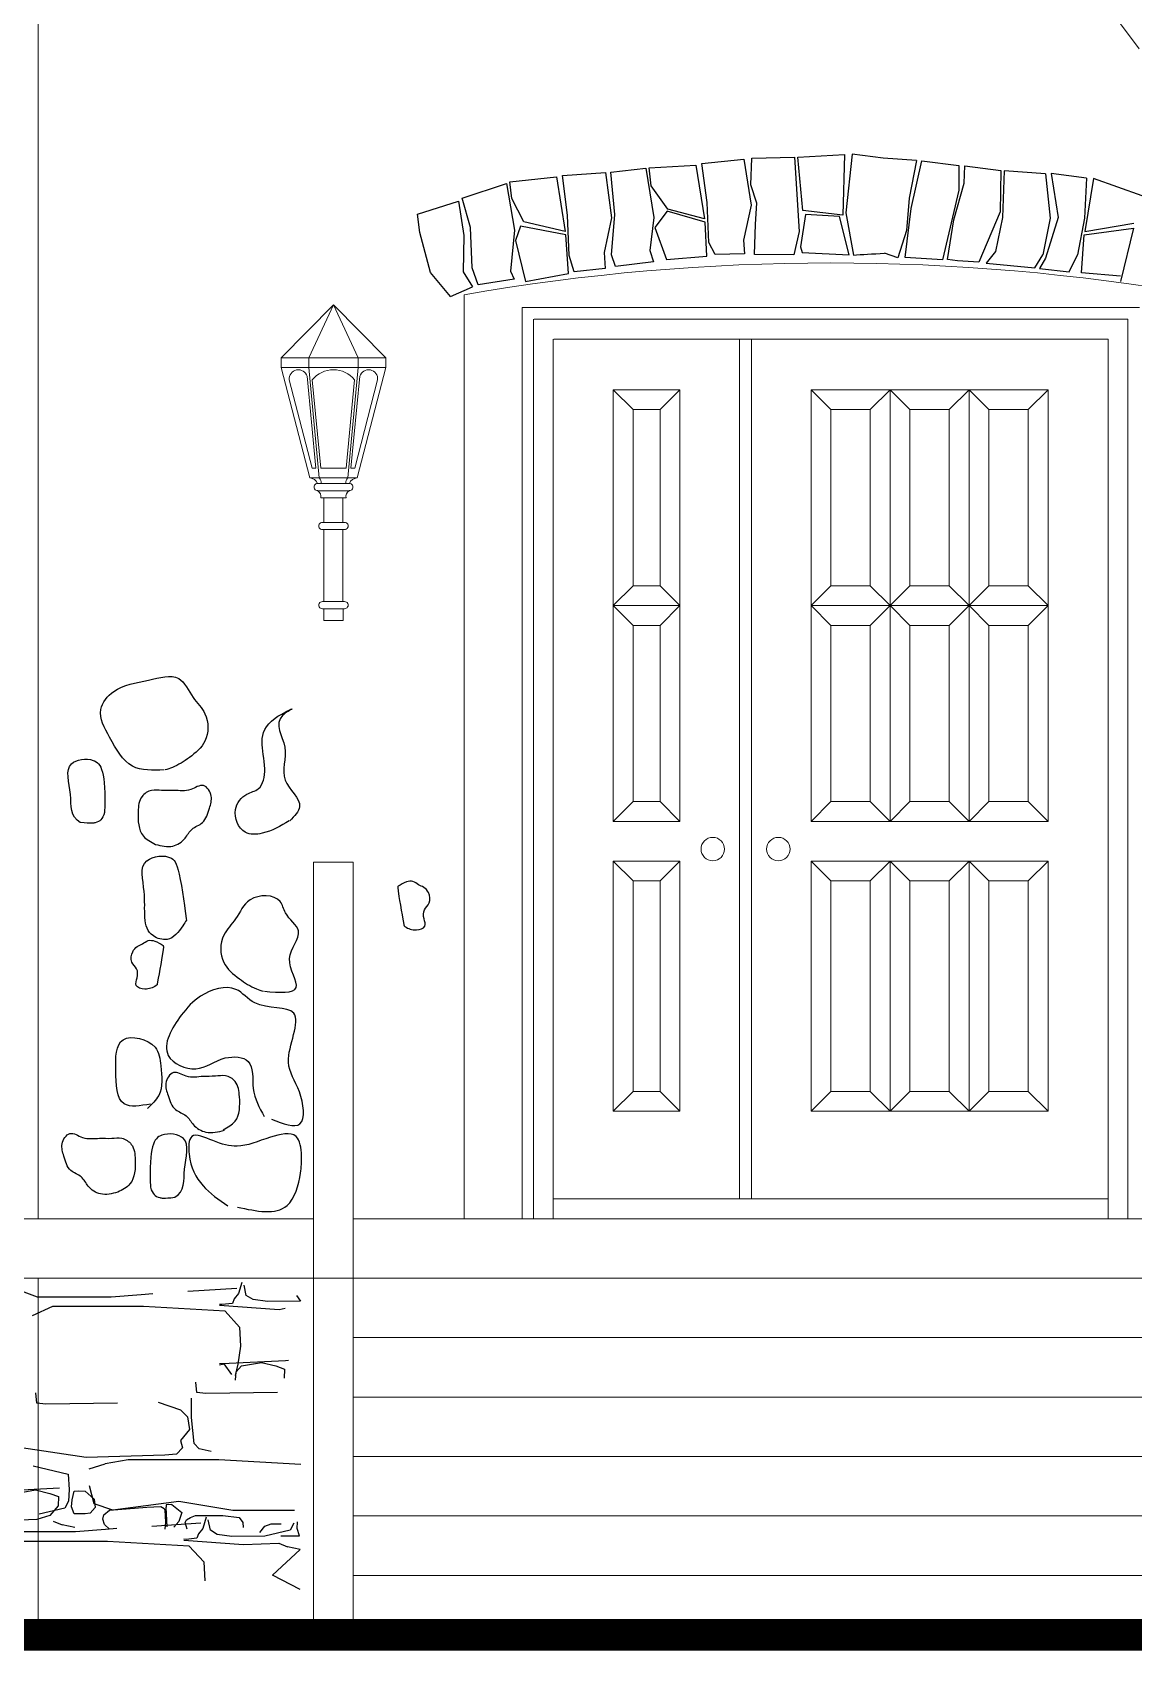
# Model space of a CAD drawing. Header units: millimetres. Extents: x 85048 to 158814, y 1395 to 38919.
# Drawn here: x 93769 to 96549, y 23374 to 27458 of the extents above; entities that cross this region are included whole.
import ezdxf

# ---------------------------------------------------------------- set-up
doc = ezdxf.new("R2010")
doc.units = ezdxf.units.MM
doc.layers.add('hatches', color=8, linetype='Continuous')
doc.layers.add('wall', color=5, linetype='Continuous')

msp = doc.modelspace()

# ---------------------------------------------------------------- linework, layer by layer
at = {"layer": 'hatches', "color": 252, "ltscale": 50, "true_color": 0x8f9991}
for p, q in [((95326, 27116.7, -1.8), (95443.9, 27123.1, -1.8)), ((95443.9, 27123.1, -1.8), (95465.4, 26987.9, -1.8)), ((95458.9, 27126.9, -1.8), (95564.8, 27138.3, -1.8)), ((95471.9, 27029.1, -1.8), (95458.9, 27126.9, -1.8)), ((95564.8, 27138.3, -1.8), (95582.9, 27022.2, -1.8)), ((95582.3, 27073.4, -1.8), (95584.9, 27140.5, -1.8)), ((95584.9, 27140.5, -1.8), (95692.4, 27143.1, -1.8)), ((95692.4, 27143.1, -1.8), (95704.5, 26955.5, -1.8)), ((95701.5, 27143.4, -1.8), (95818.6, 27150.4, -1.8)), ((95713.6, 27008.5, -1.8), (95701.5, 27143.4, -1.8)), ((95818.6, 27150.4, -1.8), (95814.3, 26997.3, -1.8)), ((95838.2, 27150.7, -1.8), (95822.1, 27002.5, -1.8)), ((95916.7, 27141.1, -1.8), (95838.2, 27150.7, -1.8)), ((96000.2, 27135.1, -1.8), (95916.7, 27141.1, -1.8)), ((96000.2, 27135.1, -1.8), (95982.1, 27039.5, -1.8)), ((95987.3, 27013.7, -1.8), (96014, 27134.1, -1.8)), ((96014, 27134.1, -1.8), (96107.8, 27122.5, -1.8)), ((96107.8, 27122.5, -1.8), (96107.8, 27060.1, -1.8)), ((96120.7, 27077.3, -1.8), (96122.4, 27121.4, -1.8)), ((96122.4, 27121.4, -1.8), (96213.5, 27109.3, -1.8)), ((94854.2, 27040.1, -1.8), (94965.8, 27077.2, -1.8)), ((94854.2, 27040.1, -1.8), (94965.8, 27077.2, -1.8)), ((94965.8, 27077.2, -1.8), (94985.8, 26959, -1.8)), ((94965.8, 27077.2, -1.8), (94985.8, 26959, -1.8)), ((94974.2, 27081.2, -1.8), (95092.1, 27093.8, -1.8)), ((94974.2, 27081.2, -1.8), (95092.1, 27093.8, -1.8)), ((94979.4, 27039, -1.8), (94974.2, 27081.2, -1.8)), ((94979.4, 27039, -1.8), (94974.2, 27081.2, -1.8)), ((95092.1, 27093.8, -1.8), (95113.6, 26955.6, -1.8)), ((95107.2, 27096.8, -1.8), (95215.3, 27104.4, -1.8)), ((95120.1, 26996.8, -1.8), (95107.2, 27096.8, -1.8)), ((95215.3, 27104.4, -1.8), (95231.1, 26989.9, -1.8)), ((95228.9, 27105.3, -1.8), (95317.6, 27115.3, -1.8)), ((95239.1, 26998.2, -1.8), (95228.9, 27105.3, -1.8)), ((95317.6, 27115.3, -1.8), (95337.6, 26991.3, -1.8)), ((95331.2, 27071.3, -1.8), (95326, 27116.7, -1.8)), ((96094.9, 26985.3, -1.8), (96120.7, 27077.3, -1.8)), ((96213.5, 27109.3, -1.8), (96211.9, 27005.1, -1.8)), ((96221.5, 27108.4, -1.8), (96217.2, 26991.3, -1.8)), ((96326, 27101.6, -1.8), (96221.5, 27108.4, -1.8)), ((96326, 27101.6, -1.8), (96337.7, 26989.6, -1.8)), ((96340.5, 27101.8, -1.8), (96358.2, 26991.3, -1.8)), ((96429.5, 27090.7, -1.8), (96340.5, 27101.8, -1.8)), ((96429.5, 27090.7, -1.8), (96340.5, 27101.8, -1.8)), ((96429.5, 27090.7, -1.8), (96424.8, 26989.6, -1.8)), ((96429.5, 27090.7, -1.8), (96424.8, 26989.6, -1.8)), ((96447, 27089.5, -1.8), (96425.5, 26955.6, -1.8)), ((96447, 27089.5, -1.8), (96425.5, 26955.6, -1.8)), ((96570.2, 27045.7, -1.8), (96447, 27089.5, -1.8)), ((94874.8, 26965.9, -1.8), (94854.2, 27040.1, -1.8)), ((94874.8, 26965.9, -1.8), (94854.2, 27040.1, -1.8)), ((95009.3, 26979.7, -1.8), (94979.4, 27039, -1.8)), ((95009.3, 26979.7, -1.8), (94979.4, 27039, -1.8)), ((95373.3, 27012, -1.8), (95331.2, 27071.3, -1.8)), ((95597.8, 27026.9, -1.8), (95582.3, 27073.4, -1.8)), ((95982.1, 27039.5, -1.8), (95975.2, 26958.6, -1.8)), ((96107.8, 27060.1, -1.8), (96066.4, 26884.1, -1.8)), ((94741, 26999.8, -1.8), (94844.5, 27032.3, -1.8)), ((94747.4, 26952.9, -1.8), (94741, 26999.8, -1.8)), ((94844.5, 27032.3, -1.8), (94858.4, 26946, -1.8)), ((95124.4, 26895.3, -1.8), (95120.1, 26996.8, -1.8)), ((95230.9, 26896.7, -1.8), (95239.1, 26998.2, -1.8)), ((95371.6, 27006.8, -1.8), (95340.6, 26965.6, -1.8)), ((95467.1, 26979.3, -1.8), (95371.6, 27006.8, -1.8)), ((95465.4, 26987.9, -1.8), (95373.3, 27012, -1.8)), ((95476.2, 26927.6, -1.8), (95471.9, 27029.1, -1.8)), ((95582.9, 27022.2, -1.8), (95563.9, 26934.1, -1.8)), ((95594, 26973.9, -1.8), (95597.8, 27026.9, -1.8)), ((95720.5, 26999, -1.8), (95707.6, 26917.3, -1.8)), ((95814.3, 26997.3, -1.8), (95713.6, 27008.5, -1.8)), ((95806.6, 26993.9, -1.8), (95720.5, 26999, -1.8)), ((95822.1, 27002.5, -1.8), (95841.9, 26896.2, -1.8)), ((95971.7, 26890, -1.8), (95987.3, 27013.7, -1.8)), ((96211.9, 27005.1, -1.8), (96158, 26878.3, -1.8)), ((94879.1, 26864.4, -1.8), (94874.8, 26965.9, -1.8)), ((94879.1, 26864.4, -1.8), (94874.8, 26965.9, -1.8)), ((94985.8, 26959, -1.8), (94976.1, 26856, -1.8)), ((94985.8, 26959, -1.8), (94976.1, 26856, -1.8)), ((95001, 26969.4, -1.8), (94988.9, 26933.3, -1.8)), ((95001, 26969.4, -1.8), (94988.9, 26933.3, -1.8)), ((95115.4, 26947, -1.8), (95001, 26969.4, -1.8)), ((95115.4, 26947, -1.8), (95001, 26969.4, -1.8)), ((95113.6, 26955.6, -1.8), (95009.3, 26979.7, -1.8)), ((95113.6, 26955.6, -1.8), (95009.3, 26979.7, -1.8)), ((95231.1, 26989.9, -1.8), (95212.1, 26902.3, -1.8)), ((95337.6, 26991.3, -1.8), (95327.9, 26907.8, -1.8)), ((95340.6, 26965.6, -1.8), (95369.6, 26885.3, -1.8)), ((95471.1, 26893.7, -1.8), (95467.1, 26979.3, -1.8)), ((95591.5, 26897.3, -1.8), (95594, 26973.9, -1.8)), ((95704.5, 26955.5, -1.8), (95691.2, 26896.9, -1.8)), ((95830.9, 26896.4, -1.8), (95806.6, 26993.9, -1.8)), ((95975.2, 26958.6, -1.8), (95953.8, 26889.6, -1.8)), ((96078.6, 26885, -1.8), (96094.9, 26985.3, -1.8)), ((96217.2, 26991.3, -1.8), (96200, 26905.5, -1.8)), ((96337.7, 26989.6, -1.8), (96319.7, 26896.7, -1.8)), ((96358.2, 26991.3, -1.8), (96326.3, 26888.3, -1.8)), ((96424.8, 26989.6, -1.8), (96406.9, 26896.7, -1.8)), ((96424.8, 26989.6, -1.8), (96406.9, 26896.7, -1.8)), ((96423.8, 26947, -1.8), (96547.8, 26963.9, -1.8)), ((96425.5, 26955.6, -1.8), (96549.3, 26976.4, -1.8)), ((96547.8, 26963.9, -1.8), (96515.6, 26829.3, -1.8)), ((94774.1, 26852.4, -1.8), (94747.4, 26952.9, -1.8)), ((94858.4, 26946, -1.8), (94856.5, 26853.9, -1.8)), ((94988.9, 26933.3, -1.8), (95013.7, 26829.3, -1.8)), ((94988.9, 26933.3, -1.8), (95013.7, 26829.3, -1.8)), ((95122.3, 26849.3, -1.8), (95115.4, 26947, -1.8)), ((95492.3, 26897.5, -1.8), (95476.2, 26927.6, -1.8)), ((95563.9, 26934.1, -1.8), (95566.1, 26899.7, -1.8)), ((95707.6, 26917.3, -1.8), (95711.8, 26902.8, -1.8)), ((96417, 26851.2, -1.8), (96423.8, 26947, -1.8)), ((96417, 26851.2, -1.8), (96423.8, 26947, -1.8)), ((95136.6, 26853.7, -1.8), (95124.4, 26895.3, -1.8)), ((95212.1, 26902.3, -1.8), (95214.9, 26862.1, -1.8)), ((95241, 26867.3, -1.8), (95230.9, 26896.7, -1.8)), ((95336.5, 26878.9, -1.8), (95241, 26867.3, -1.8)), ((95327.9, 26907.8, -1.8), (95336.5, 26878.9, -1.8)), ((95369.6, 26885.3, -1.8), (95471.1, 26893.7, -1.8)), ((95566.1, 26899.7, -1.8), (95492.3, 26897.5, -1.8)), ((95691.2, 26896.9, -1.8), (95591.5, 26897.3, -1.8)), ((95711.8, 26902.8, -1.8), (95830.9, 26896.4, -1.8)), ((95953.8, 26889.6, -1.8), (95919.8, 26901.2, -1.8)), ((96066.4, 26884.1, -1.8), (95971.7, 26890, -1.8)), ((96104.1, 26881.3, -1.8), (96078.6, 26885, -1.8)), ((96158, 26878.3, -1.8), (96104.1, 26881.3, -1.8)), ((96200, 26905.5, -1.8), (96176.5, 26876.1, -1.8)), ((96176.5, 26876.1, -1.8), (96299.3, 26864.1, -1.8)), ((96299.3, 26864.1, -1.8), (96319.7, 26896.7, -1.8)), ((96326.3, 26888.3, -1.8), (96310.7, 26862.5, -1.8)), ((96386.1, 26854.2, -1.8), (96406.9, 26896.7, -1.8)), ((94824.7, 26791.5, -1.8), (94774.1, 26852.4, -1.8)), ((94856.5, 26853.9, -1.8), (94880.2, 26815.7, -1.8)), ((94894.2, 26820.7, -1.8), (94879.1, 26864.4, -1.8)), ((94894.2, 26820.7, -1.8), (94879.1, 26864.4, -1.8)), ((94984.8, 26835.5, -1.8), (94894.2, 26820.7, -1.8)), ((94984.8, 26835.5, -1.8), (94894.2, 26820.7, -1.8)), ((94976.1, 26856, -1.8), (94984.8, 26835.5, -1.8)), ((94976.1, 26856, -1.8), (94984.8, 26835.5, -1.8)), ((95013.7, 26829.3, -1.8), (95122.3, 26849.3, -1.8)), ((95214.9, 26862.1, -1.8), (95136.6, 26853.7, -1.8)), ((96310.7, 26862.5, -1.8), (96386.1, 26854.2, -1.8)), ((96515.6, 26842.8, -1.8), (96417, 26851.2, -1.8)), ((96515.6, 26842.8, -1.8), (96417, 26851.2, -1.8)), ((94824.7, 26791.5, -1.8), (94880.2, 26815.7, -1.8)), ((94298.2, 24303.7, -96.8), (94289.6, 24275.6, -96.8)), ((93782.2, 24266.4, -40.8), (93717.2, 24290.3, -40.8)), ((93968.5, 24266.4, -40.8), (93782.2, 24266.4, -40.8)), ((94044.1, 24272.3, -40.8), (93968.5, 24266.4, -40.8)), ((94072.9, 24274.8, -40.8), (94044.1, 24272.3, -40.8)), ((94161.2, 24281.1, -40.8), (94285, 24289.2, -40.8)), ((94278.9, 24261.7, -96.8), (94274.4, 24250.4, -96.8)), ((94289.6, 24275.6, -96.8), (94278.9, 24261.7, -96.8)), ((94309, 24270.9, -96.8), (94303.8, 24297, -96.8)), ((94326.1, 24260.2, -96.8), (94309, 24270.9, -96.8)), ((94363, 24255.1, -96.8), (94326.1, 24260.2, -96.8)), ((94436.1, 24270.9, -96.8), (94446.1, 24255.9, -96.8)), ((93820.4, 24242.8, -40.8), (93768.7, 24219, 15.2)), ((94049.3, 24242.8, -40.8), (93820.4, 24242.8, -40.8)), ((94255.8, 24230.9, -40.8), (94049.3, 24242.8, -40.8)), ((94247.7, 24247.5, -96.8), (94241.6, 24247.9, -96.8)), ((94241.6, 24245.7, -96.8), (94392.4, 24235, -96.8)), ((94274.4, 24250.4, -96.8), (94247.7, 24247.5, -96.8)), ((94292.3, 24190.9, 15.2), (94255.8, 24230.9, -40.8)), ((94446.1, 24255.9, -96.8), (94363, 24255.1, -96.8)), ((94392.4, 24235, -96.8), (94407.1, 24238.5, -96.8)), ((94292.3, 24190.9, 15.2), (94294.9, 24142.9, 15.2)), ((94294.9, 24142.9, 15.2), (94287.5, 24097.5, 15.2)), ((94265.6, 24098.8, -96.8), (94241.6, 24098.1, -96.8)), ((94241.6, 24095.6, -96.8), (94252.7, 24097.8, -96.8)), ((94252.7, 24097.8, -96.8), (94272, 24071.1, -96.8)), ((94408.2, 24105.8, -96.8), (94265.6, 24098.8, -96.8)), ((94287.5, 24097.5, 15.2), (94280.8, 24068.6, 15.2)), ((94297.4, 24093, -96.8), (94347.4, 24101.5, -96.8)), ((94347.4, 24101.5, -96.8), (94384, 24093, -96.8)), ((94415.5, 24106.6, -96.8), (94408.2, 24105.8, -96.8)), ((94282.2, 24057.1, -96.8), (94283.8, 24078.1, -96.8)), ((94283.8, 24078.1, -96.8), (94297.4, 24093, -96.8)), ((94384, 24093, -96.8), (94405.9, 24085, -96.8)), ((94405.9, 24085, -96.8), (94404.9, 24061.5, -96.8)), ((93780.6, 23998.6, 15.2), (93777.8, 24024.7, 15.2)), ((94184.5, 24025.9, 15.2), (94181.7, 24051.9, 15.2)), ((94207.4, 24023.1, 15.2), (94184.5, 24025.9, 15.2)), ((94388.2, 24025.9, 15.2), (94207.4, 24023.1, 15.2)), ((93803.5, 23995.9, 15.2), (93780.6, 23998.6, 15.2)), ((93984.3, 23998.6, 15.2), (93803.5, 23995.9, 15.2)), ((94086.9, 24001.1, -40.8), (94143.5, 23982.2, -40.8)), ((94143.5, 23982.2, -40.8), (94160.6, 23964.4, -40.8)), ((94170.6, 23963, -40.8), (94170.8, 24011.8, -40.8)), ((94166.1, 23932.2, -40.8), (94143.5, 23904.2, -40.8)), ((94160.6, 23964.4, -40.8), (94166.1, 23932.2, -40.8)), ((94177.2, 23897.1, -40.8), (94170.6, 23963, -40.8)), ((94143.5, 23904.2, -40.8), (94147.9, 23885.7, -40.8)), ((94189.9, 23883.2, -40.8), (94177.2, 23897.1, -40.8)), ((93905, 23861.8, -40.8), (93741.9, 23885.7, -40.8)), ((94103.9, 23867.7, -40.8), (93905, 23861.8, -40.8)), ((94011.3, 23855.7, -152.8), (93953.1, 23845.9, -96.8)), ((94240.1, 23855.7, -152.8), (94011.3, 23855.7, -152.8)), ((94132.6, 23870.2, -40.8), (94103.9, 23867.7, -40.8)), ((94147.9, 23885.7, -40.8), (94132.6, 23870.2, -40.8)), ((94220.9, 23876.5, -40.8), (94189.9, 23883.2, -40.8)), ((94446.6, 23843.8, -152.8), (94240.1, 23855.7, -152.8)), ((93771.4, 23840.6, -96.8), (93859.3, 23819.7, -96.8)), ((93859.3, 23819.7, -96.8), (93862, 23780.6, -96.8)), ((93912.6, 23832.8, -96.8), (93953.1, 23845.9, -96.8)), ((93837.6, 23784, 15.2), (93695, 23776.9, 15.2)), ((93726.8, 23771.1, 15.2), (93776.8, 23779.7, 15.2)), ((93776.8, 23779.7, 15.2), (93813.5, 23771.1, 15.2)), ((93813.5, 23771.1, 15.2), (93835.3, 23763.1, 15.2)), ((93862, 23780.6, -96.8), (93860.6, 23751.1, -96.8)), ((93869.4, 23754.6, -96.8), (93874.4, 23776.5, -96.8)), ((93874.4, 23776.5, -96.8), (93886, 23777.9, -96.8)), ((93886, 23777.9, -96.8), (93902.1, 23776.5, -96.8)), ((93902.1, 23776.5, -96.8), (93924.9, 23756.8, -96.8)), ((93925.5, 23744.5, -96.8), (93913.4, 23790.2, -96.8)), ((93851.1, 23733.5, -96.8), (93786.6, 23718.5, -96.8)), ((93834.3, 23739.7, 15.2), (93813.5, 23715.1, 15.2)), ((93835.3, 23763.1, 15.2), (93834.3, 23739.7, 15.2)), ((93860.6, 23751.1, -96.8), (93851.1, 23733.5, -96.8)), ((93868.3, 23737.4, -96.8), (93869.4, 23754.6, -96.8)), ((93874.4, 23719.4, -96.8), (93868.3, 23737.4, -96.8)), ((93928.1, 23735.3, -96.8), (93915.2, 23721.1, -96.8)), ((93924.9, 23756.8, -96.8), (93928.1, 23735.3, -96.8)), ((93972.3, 23728.4, -96.8), (93925.5, 23744.5, -96.8)), ((93950, 23716.7, -96.8), (93963.5, 23728.4, -96.8)), ((93963.5, 23728.4, -96.8), (94058, 23736.3, -96.8)), ((94138.9, 23750.3, -96.8), (93972.3, 23728.4, -96.8)), ((94058, 23736.3, -96.8), (94093.7, 23737.9, -96.8)), ((94093.7, 23737.9, -96.8), (94102.2, 23733, -96.8)), ((94102.2, 23733, -96.8), (94103.7, 23728.4, -96.8)), ((94103.7, 23728.4, -96.8), (94105.4, 23698.1, -96.8)), ((94121.1, 23742.8, -96.8), (94106.7, 23742.6, -96.8)), ((94106.7, 23742.6, -96.8), (94107.2, 23736.3, -96.8)), ((94107.9, 23719.2, -96.8), (94107.2, 23736.3, -96.8)), ((94121.1, 23742.8, -96.8), (94146.7, 23723, -96.8)), ((94274.9, 23727.8, -96.8), (94138.9, 23750.3, -96.8)), ((94430.8, 23728.3, -96.8), (94274.9, 23727.8, -96.8)), ((93780.3, 23704.8, 15.2), (93738.7, 23703.8, 15.2)), ((93813.5, 23715.1, 15.2), (93780.3, 23704.8, 15.2)), ((93822.1, 23701.2, -96.8), (93844.1, 23691.4, -96.8)), ((93876.2, 23685.3, -96.8), (93844.1, 23691.4, -96.8)), ((93902.1, 23719.4, -96.8), (93874.4, 23719.4, -96.8)), ((93915.2, 23721.1, -96.8), (93902.1, 23719.4, -96.8)), ((93947.2, 23706, -96.8), (93950, 23716.7, -96.8)), ((93950.9, 23693, -96.8), (93947.2, 23706, -96.8)), ((93963.5, 23680.4, -96.8), (93950.9, 23693, -96.8)), ((94070.6, 23688.4, -40.8), (94194.5, 23696.5, -40.8)), ((94105.4, 23698.1, -96.8), (94103.7, 23680.4, -96.8)), ((94109.4, 23686.5, -96.8), (94107.9, 23719.2, -96.8)), ((94138.9, 23699.9, -96.8), (94126, 23685.7, -96.8)), ((94146.7, 23723, -96.8), (94138.9, 23699.9, -96.8)), ((94155.1, 23697.7, -96.8), (94158.1, 23704.5, -96.8)), ((94159.7, 23680.4, -96.8), (94155.1, 23697.7, -96.8)), ((94158.1, 23704.5, -96.8), (94168.4, 23710.1, -96.8)), ((94168.4, 23710.1, -96.8), (94181.1, 23715.5, -96.8)), ((94181.1, 23715.5, -96.8), (94216.9, 23715.7, -96.8)), ((94207.7, 23711, -96.8), (94199.1, 23682.9, -96.8)), ((94218.4, 23678.2, -96.8), (94213.3, 23704.3, -96.8)), ((94216.9, 23715.7, -96.8), (94249.7, 23715.6, -96.8)), ((94249.7, 23715.6, -96.8), (94291.1, 23710.1, -96.8)), ((94291.1, 23710.1, -96.8), (94300.8, 23697.4, -96.8)), ((94300.8, 23697.4, -96.8), (94301.2, 23685.2, -96.8)), ((94342.9, 23672.3, -96.8), (94355.7, 23688.1, -96.8)), ((94355.7, 23688.1, -96.8), (94371.9, 23694.3, -96.8)), ((94371.9, 23694.3, -96.8), (94397.3, 23694.3, -96.8)), ((94429.5, 23695.7, -96.8), (94420, 23678.2, -96.8)), ((94437.2, 23682.1, -96.8), (94438.3, 23699.3, -96.8)), ((93878, 23673.7, -40.8), (93691.7, 23673.7, -40.8)), ((93958.8, 23650.1, -40.8), (93729.9, 23650.1, -40.8)), ((93953.6, 23679.6, -40.8), (93878, 23673.7, -40.8)), ((93982.4, 23682.1, -40.8), (93953.6, 23679.6, -40.8)), ((94165.3, 23638.2, -40.8), (93958.8, 23650.1, -40.8)), ((94157.1, 23654.8, -96.8), (94151.1, 23655.2, -96.8)), ((94151.1, 23653.1, -96.8), (94301.9, 23642.3, -96.8)), ((94183.9, 23657.7, -96.8), (94157.1, 23654.8, -96.8)), ((94188.4, 23669, -96.8), (94183.9, 23657.7, -96.8)), ((94199.1, 23682.9, -96.8), (94188.4, 23669, -96.8)), ((94235.6, 23667.5, -96.8), (94218.4, 23678.2, -96.8)), ((94272.5, 23662.4, -96.8), (94235.6, 23667.5, -96.8)), ((94355.6, 23663.2, -96.8), (94272.5, 23662.4, -96.8)), ((94420, 23678.2, -96.8), (94355.6, 23663.2, -96.8)), ((94396.6, 23664, -96.8), (94443.3, 23664, -96.8)), ((94443.3, 23664, -96.8), (94437.2, 23682.1, -96.8)), ((94201.8, 23598.2, 15.2), (94165.3, 23638.2, -40.8)), ((94301.9, 23642.3, -96.8), (94391.1, 23645.8, -96.8)), ((94375.2, 23564.8, -96.8), (94445.1, 23629.9, -96.8)), ((94391.1, 23645.8, -96.8), (94413.1, 23636, -96.8)), ((94445.1, 23629.9, -96.8), (94413.1, 23636, -96.8)), ((94201.8, 23598.2, 15.2), (94204.4, 23550.2, 15.2)), ((94445.1, 23528.4, -96.8), (94375.2, 23564.8, -96.8))]:
    msp.add_line(p, q, dxfattribs=at)
msp.add_open_spline([(95841.9, 26896.2, -1.8), (95861.1, 26897.6, -1.8), (95890.4, 26898.8, -1.8), (95919.8, 26901.2, -1.8)], degree=3, dxfattribs=at)
for points in [[(94102.2, 25597), (94022.2, 25606.2), (93964.3, 25679.4), (93941.9, 25749.2), (93974.6, 25794.9), (94062.5, 25823.4), (94138.5, 25827.7), (94174.9, 25779.7), (94204.8, 25738.6), (94204.9, 25669.5), (94165.6, 25628.4), (94122.5, 25603), (94104.4, 25596.9)], [(94417.4, 25468.5), (94348.9, 25437), (94306.4, 25439.7), (94281.8, 25497.2), (94310.6, 25535.6), (94339.3, 25549.3), (94355.8, 25599.9), (94348.9, 25668.4), (94381.8, 25727.3), (94424.3, 25750.5), (94400.5, 25734.1), (94406, 25654.7), (94407.4, 25571.2), (94443.5, 25504.1), (94418.8, 25468.5)], [(94080, 25409.1), (94049.3, 25430), (94036.1, 25491.4), (94046, 25529.8), (94070.1, 25545.2), (94095.4, 25545.2), (94126.1, 25545.2), (94168.9, 25547.4), (94200.8, 25557.3), (94220.6, 25530.9), (94216.2, 25500.2), (94198.6, 25464), (94172.2, 25447.5), (94154.7, 25424.5), (94123.9, 25404.7), (94080, 25409.1)], [(94355, 25038.3), (94435, 25047.5), (94418.5, 25120.7), (94440.8, 25190.5), (94408.1, 25236.3), (94394.7, 25264.7), (94318.7, 25269), (94282.3, 25221), (94252.4, 25180), (94252.3, 25110.9), (94291.6, 25069.8), (94334.7, 25044.4), (94352.8, 25038.3)], [(94372.4, 24715.7), (94444.6, 24703.6), (94443.2, 24784.4), (94415.5, 24859.4), (94428.7, 24983.1), (94330.9, 25008.7), (94283.1, 25043.1), (94193.8, 25025.9), (94145.1, 24977.7), (94112.3, 24876.2), (94181.7, 24842.5), (94256.2, 24870), (94314, 24861), (94326.9, 24793.2), (94354.3, 24722.3)], [(94067.4, 24753.7), (94001, 24754.2), (93979.8, 24838.4), (93998.6, 24915.9), (94078.8, 24897.3), (94093.6, 24850), (94088, 24775.5), (94059.8, 24742.8)], [(94250.7, 24688.6), (94280.8, 24710.4), (94292, 24772.3), (94281, 24810.3), (94256.3, 24824.9), (94231.1, 24824.1), (94200.4, 24823.2), (94157.5, 24824), (94125.3, 24832.9), (94106.4, 24805.9), (94111.8, 24775.4), (94130.5, 24739.7), (94157.3, 24724.1), (94175.6, 24701.6), (94207, 24682.9), (94254.1, 24687.6)], [(93984.9, 24531.2), (94015.6, 24552.1), (94028.8, 24613.5), (94018.9, 24651.9), (93994.8, 24667.3), (93969.5, 24667.3), (93938.8, 24667.3), (93896, 24669.5), (93864.1, 24679.3), (93844.4, 24653), (93848.7, 24622.3), (93866.3, 24586.1), (93892.7, 24569.6), (93910.2, 24546.6), (93941, 24526.8), (93984.9, 24531.2)], [(94286.6, 24493.5), (94411.9, 24497.4), (94445.8, 24579.4), (94448.4, 24623.9), (94434.8, 24672), (94370.1, 24670), (94285.8, 24647.1), (94224.6, 24661.4), (94171.7, 24671.8), (94165, 24627.1), (94199.9, 24547.3), (94262.2, 24496.7)]]:
    msp.add_spline(points, degree=3, dxfattribs=at)
for points, knots in [([(93890.3, 25464.2), (93918.5, 25461.1), (93937.1, 25465.1), (93946.3, 25471.9), (93951.4, 25489.4), (93954.6, 25593.1), (93934.3, 25631.4), (93844.3, 25618.7), (93871.6, 25537.9), (93864.4, 25478.8), (93890.3, 25464.2)], [394.702215, 394.702215, 394.702215, 394.702215, 400.557988, 415.910439, 415.910439, 415.910439, 480.991077, 536.231936, 613.763119, 684.162889, 684.162889, 684.162889, 684.162889]), ([(94158.1, 25217.9), (94158.1, 25217.9), (94141.1, 25347.8), (94120.7, 25386.2), (94030.7, 25373.5), (94063.9, 25275.3), (94040.4, 25184.3), (94117.8, 25161.5), (94142, 25192.1), (94155.3, 25213.1), (94158.1, 25217.9)], [0, 0, 0, 0, 32.540319, 65.080638, 120.321497, 197.85268, 312.100204, 347.621757, 400.557988, 415.910439, 415.910439, 415.910439, 415.910439]), ([(94707.3, 25203.5), (94707.3, 25203.5), (94689.4, 25301.6), (94698, 25306.8), (94710.4, 25314.7), (94730.6, 25317.7), (94743.1, 25306.3), (94758.8, 25301.3), (94771.8, 25285.9), (94775.8, 25260.9), (94755.2, 25244.8), (94756.1, 25222.8), (94765.4, 25198.6), (94734.4, 25189.9), (94716.8, 25196.3), (94708, 25203), (94707.3, 25203.5)], [124.845666, 124.845666, 124.845666, 124.845666, 127.93742, 131.029173, 153.842308, 170.334498, 186.795964, 201.512455, 218.997738, 245.397607, 266.238724, 289.285258, 308.048715, 331.383778, 361.749297, 364.491593, 364.491593, 364.491593, 364.491593]), ([(94083.9, 25054.3), (94083.9, 25054.3), (94101.8, 25152.4), (94093.2, 25157.6), (94080.8, 25165.5), (94060.6, 25168.6), (94048.2, 25157.2), (94032.4, 25152.1), (94019.4, 25136.7), (94015.4, 25111.7), (94036.1, 25095.6), (94035.2, 25073.6), (94025.8, 25049.4), (94056.9, 25040.7), (94074.4, 25047.1), (94083.2, 25053.8), (94083.9, 25054.3)], [124.845666, 124.845666, 124.845666, 124.845666, 127.93742, 131.029173, 153.842308, 170.334498, 186.795964, 201.512455, 218.997738, 245.397607, 266.238724, 289.285258, 308.048715, 331.383778, 361.749297, 364.491593, 364.491593, 364.491593, 364.491593]), ([(94128.4, 24518.3), (94100.2, 24515.2), (94081.5, 24519.3), (94072.4, 24526), (94067.2, 24543.5), (94064, 24647.2), (94084.4, 24685.6), (94174.3, 24672.8), (94147, 24592), (94154.3, 24532.9), (94128.4, 24518.3)], [394.702215, 394.702215, 394.702215, 394.702215, 400.557988, 415.910439, 415.910439, 415.910439, 480.991077, 536.231936, 613.763119, 684.162889, 684.162889, 684.162889, 684.162889])]:
    msp.add_open_spline(points, degree=3, knots=knots, dxfattribs=at)
at = {"layer": 'wall', "color": 250, "linetype": 'Continuous', "lineweight": 15, "ltscale": 0.13}
for p, q in [((93783.7, 29415.3, -0.9), (93783.7, 24464.3, -0.9)), ((96562.6, 27416.9, 0.2), (96502.6, 27496.9, 0.2)), ((95013.7, 26829.3, -1.8), (95122.3, 26849.3, -1.8)), ((94859.1, 26796.1, -1.8), (94859.1, 24464.3, -1.8)), ((94529.1, 26770.9), (94397.1, 26636.7)), ((94466.7, 26636.7), (94529.1, 26770.9)), ((94661.1, 26636.7), (94529.1, 26770.9)), ((94591.5, 26636.7), (94529.1, 26770.9)), ((95005.1, 26764.3, -1.1), (95005.1, 24464.3, -1.1)), ((95005.1, 26764.3, -1.1), (96563.1, 26764.3, -1.1)), ((95005.1, 26764.3, -1.1), (95005.1, 24464.3, -1.1)), ((95034, 26734.3, -1.1), (95034, 24464.3, -1.1)), ((95034, 26734.3, -1.1), (95034, 24464.3, -1.1)), ((95035.4, 26734.3, -1.1), (96534.1, 26734.3, -1.1)), ((95035.4, 26734.3, -1.1), (96534.1, 26734.3, -1.1)), ((96534.1, 26734.3, -1.1), (96534.1, 24464.5, -1.1)), ((96534.1, 26734.3, -1.1), (96534.1, 24464.5, -1.1)), ((95084, 26684.3, -1.1), (95084, 24464.3, -1.1)), ((95084, 26684.3, -1.1), (95084, 24464.3, -1.1)), ((95085.4, 26684.3, -1.1), (96484.1, 26684.3, -1.1)), ((95085.4, 26684.3, -1.1), (96484.1, 26684.3, -1.1)), ((95553.5, 26684.3, -1.1), (95553.5, 24514.4, -1.1)), ((95553.5, 26684.3, -1.1), (95553.5, 24514.4, -1.1)), ((95583.8, 26684.3, -1.1), (95583.8, 24514.4, -1.1)), ((95583.8, 26684.3, -1.1), (95583.8, 24514.4, -1.1)), ((96484.1, 26684.3, -1.1), (96484.1, 24464.5, -1.1)), ((96484.1, 26684.3, -1.1), (96484.1, 24464.5, -1.1)), ((94661.1, 26636.7), (94397.1, 26636.7)), ((94397.1, 26636.7), (94397.1, 26612.7)), ((94466.7, 26612.7), (94466.7, 26636.7)), ((94591.5, 26612.7), (94591.5, 26636.7)), ((94661.1, 26612.7), (94661.1, 26636.7)), ((94661.1, 26612.7), (94397.1, 26612.7)), ((94469.1, 26334.3), (94397.1, 26612.7)), ((94485, 26358.3), (94462.8, 26590.3)), ((94493.1, 26334.3), (94466.7, 26612.7)), ((94565.1, 26334.3), (94591.5, 26612.7)), ((94573.2, 26358.3), (94595.5, 26590.3)), ((94661.1, 26612.7), (94589.1, 26334.3)), ((94475.3, 26358.3), (94417.7, 26581.2)), ((94497.1, 26358.3), (94475.7, 26581.4)), ((94561.2, 26358.3), (94582.6, 26581.2)), ((94640.6, 26581.2), (94583, 26358.3)), ((95235.4, 26556.3, -1.1), (95403.5, 26556.3, -1.1)), ((95235.4, 26556.3, -1.1), (95235.4, 25466.9, -1.1)), ((95285.4, 26506.3, -1.1), (95235.4, 26556.3, -1.1)), ((95235.4, 26556.3, -1.1), (95403.5, 26556.3, -1.1)), ((95235.4, 26556.3, -1.1), (95235.4, 25466.9, -1.1)), ((95285.4, 26506.3, -1.1), (95235.4, 26556.3, -1.1)), ((95353.5, 26506.3, -1.1), (95403.5, 26556.3, -1.1)), ((95353.5, 26506.3, -1.1), (95403.5, 26556.3, -1.1)), ((95403.5, 26556.3, -1.1), (95403.5, 25466.9, -1.1)), ((95403.5, 26556.3, -1.1), (95403.5, 25466.9, -1.1)), ((96332.7, 26556.3, -1.1), (95734.7, 26556.3, -1.1)), ((95734.7, 26556.3, -1.1), (95734.7, 25466.9, -1.1)), ((95784.7, 26506.3, -1.1), (95734.7, 26556.3, -1.1)), ((96332.7, 26556.3, -1.1), (95734.7, 26556.3, -1.1)), ((95734.7, 26556.3, -1.1), (95734.7, 25466.9, -1.1)), ((95784.7, 26506.3, -1.1), (95734.7, 26556.3, -1.1)), ((95884, 26506.3, -1.1), (95934, 26556.3, -1.1)), ((95934, 26556.3, -1.1), (95934, 25466.9, -1.1)), ((95934, 26556.3, -1.1), (95934, 25466.9, -1.1)), ((95984, 26506.3, -1.1), (95934, 26556.3, -1.1)), ((96083.4, 26506.3, -1.1), (96133.4, 26556.3, -1.1)), ((96083.4, 26506.3, -1.1), (96133.4, 26556.3, -1.1)), ((96133.4, 26556.3, -1.1), (96133.4, 25466.9, -1.1)), ((96183.4, 26506.3, -1.1), (96133.4, 26556.3, -1.1)), ((96133.4, 26556.3, -1.1), (96133.4, 25466.9, -1.1)), ((96282.7, 26506.3, -1.1), (96332.7, 26556.3, -1.1)), ((96282.7, 26506.3, -1.1), (96332.7, 26556.3, -1.1)), ((96332.7, 26556.3, -1.1), (96332.7, 25466.9, -1.1)), ((96332.7, 26556.3, -1.1), (96332.7, 25466.9, -1.1)), ((95285.4, 26506.3, -1.1), (95353.5, 26506.3, -1.1)), ((95285.4, 26506.3, -1.1), (95285.4, 26061.6, -1.1)), ((95285.4, 26506.3, -1.1), (95353.5, 26506.3, -1.1)), ((95285.4, 26506.3, -1.1), (95285.4, 26061.6, -1.1)), ((95353.5, 26506.3, -1.1), (95353.5, 26061.6, -1.1)), ((95353.5, 26506.3, -1.1), (95353.5, 26061.6, -1.1)), ((95884, 26506.3, -1.1), (95784.7, 26506.3, -1.1)), ((95784.7, 26506.3, -1.1), (95784.7, 26061.6, -1.1)), ((95884, 26506.3, -1.1), (95784.7, 26506.3, -1.1)), ((95784.7, 26506.3, -1.1), (95784.7, 26061.6, -1.1)), ((95884, 26506.3, -1.1), (95884, 26061.6, -1.1)), ((95884, 26506.3, -1.1), (95884, 26061.6, -1.1)), ((96083.4, 26506.3, -1.1), (95984, 26506.3, -1.1)), ((96083.4, 26506.3, -1.1), (95984, 26506.3, -1.1)), ((95984, 26506.3, -1.1), (95984, 26061.6, -1.1)), ((96083.4, 26506.3, -1.1), (96083.4, 26061.6, -1.1)), ((96083.4, 26506.3, -1.1), (96083.4, 26061.6, -1.1)), ((96282.7, 26506.3, -1.1), (96183.4, 26506.3, -1.1)), ((96282.7, 26506.3, -1.1), (96183.4, 26506.3, -1.1)), ((96183.4, 26506.3, -1.1), (96183.4, 26061.6, -1.1)), ((96282.7, 26506.3, -1.1), (96282.7, 26061.6, -1.1)), ((96282.7, 26506.3, -1.1), (96282.7, 26061.6, -1.1)), ((94485, 26358.3), (94475.3, 26358.3)), ((94561.2, 26358.3), (94497.1, 26358.3)), ((94583, 26358.3), (94573.2, 26358.3)), ((94589.1, 26334.3), (94469.1, 26334.3)), ((94569.2, 26319.7), (94489.1, 26319.7)), ((94568.9, 26301.6), (94489.3, 26301.6)), ((94560.8, 26283.5), (94497.5, 26283.5)), ((94505.1, 26283.5), (94505.1, 26221.7)), ((94553.1, 26283.5), (94553.1, 26221.7)), ((94501.1, 26221.7), (94557.2, 26221.7)), ((94501.3, 26203.7), (94556.9, 26203.7)), ((94505.1, 26203.7), (94505.1, 26021.9)), ((94553.1, 26203.7), (94553.1, 26021.9)), ((95285.4, 26061.6, -1.1), (95235.4, 26011.6, -1.1)), ((95285.4, 26061.6, -1.1), (95353.5, 26061.6, -1.1)), ((95353.5, 26061.6, -1.1), (95403.5, 26011.6, -1.1)), ((95784.7, 26061.6, -1.1), (95734.7, 26011.6, -1.1)), ((95884, 26061.6, -1.1), (95784.7, 26061.6, -1.1)), ((95884, 26061.6, -1.1), (95934, 26011.6, -1.1)), ((95984, 26061.6, -1.1), (95934, 26011.6, -1.1)), ((96083.4, 26061.6, -1.1), (95984, 26061.6, -1.1)), ((96083.4, 26061.6, -1.1), (96133.4, 26011.6, -1.1)), ((96183.4, 26061.6, -1.1), (96133.4, 26011.6, -1.1)), ((96282.7, 26061.6, -1.1), (96183.4, 26061.6, -1.1)), ((96282.7, 26061.6, -1.1), (96332.7, 26011.6, -1.1)), ((94501.1, 26021.9), (94557.2, 26021.9)), ((94501.3, 26003.8), (94556.9, 26003.8)), ((95235.4, 26011.6, -1.1), (95403.5, 26011.6, -1.1)), ((95285.4, 25961.6, -1.1), (95235.4, 26011.6, -1.1)), ((95353.5, 25961.6, -1.1), (95403.5, 26011.6, -1.1)), ((95784.7, 25961.6, -1.1), (95734.7, 26011.6, -1.1)), ((95734.7, 26011.6, -1.1), (96332.7, 26011.6, -1.1)), ((95884, 25961.6, -1.1), (95934, 26011.6, -1.1)), ((95984, 25961.6, -1.1), (95934, 26011.6, -1.1)), ((96083.4, 25961.6, -1.1), (96133.4, 26011.6, -1.1)), ((96183.4, 25961.6, -1.1), (96133.4, 26011.6, -1.1)), ((96282.7, 25961.6, -1.1), (96332.7, 26011.6, -1.1)), ((95285.4, 25961.6, -1.1), (95285.4, 25516.9, -1.1)), ((95285.4, 25961.6, -1.1), (95285.4, 25516.9, -1.1)), ((95285.4, 25961.6, -1.1), (95353.5, 25961.6, -1.1)), ((95353.5, 25961.6, -1.1), (95353.5, 25516.9, -1.1)), ((95353.5, 25961.6, -1.1), (95353.5, 25516.9, -1.1)), ((95784.7, 25961.6, -1.1), (95784.7, 25516.9, -1.1)), ((95784.7, 25961.6, -1.1), (95784.7, 25516.9, -1.1)), ((95884, 25961.6, -1.1), (95784.7, 25961.6, -1.1)), ((95884, 25961.6, -1.1), (95884, 25516.9, -1.1)), ((95884, 25961.6, -1.1), (95884, 25516.9, -1.1)), ((95984, 25961.6, -1.1), (95984, 25516.9, -1.1)), ((96083.4, 25961.6, -1.1), (95984, 25961.6, -1.1)), ((96083.4, 25961.6, -1.1), (96083.4, 25516.9, -1.1)), ((96083.4, 25961.6, -1.1), (96083.4, 25516.9, -1.1)), ((96183.4, 25961.6, -1.1), (96183.4, 25516.9, -1.1)), ((96282.7, 25961.6, -1.1), (96183.4, 25961.6, -1.1)), ((96282.7, 25961.6, -1.1), (96282.7, 25516.9, -1.1)), ((96282.7, 25961.6, -1.1), (96282.7, 25516.9, -1.1)), ((95934, 25911.6, -1.1), (95934, 25466.9, -1.1)), ((95934, 25911.6, -1.1), (95934, 25466.9, -1.1)), ((96133.4, 25911.6, -1.1), (96133.4, 25466.9, -1.1)), ((96133.4, 25911.6, -1.1), (96133.4, 25466.9, -1.1)), ((95235.4, 25466.9, -1.1), (95285.4, 25516.9, -1.1)), ((95235.4, 25466.9, -1.1), (95285.4, 25516.9, -1.1)), ((95285.4, 25516.9, -1.1), (95353.5, 25516.9, -1.1)), ((95285.4, 25516.9, -1.1), (95353.5, 25516.9, -1.1)), ((95403.5, 25466.9, -1.1), (95353.5, 25516.9, -1.1)), ((95403.5, 25466.9, -1.1), (95353.5, 25516.9, -1.1)), ((95734.7, 25466.9, -1.1), (95784.7, 25516.9, -1.1)), ((95734.7, 25466.9, -1.1), (95784.7, 25516.9, -1.1)), ((95884, 25516.9, -1.1), (95784.7, 25516.9, -1.1)), ((95884, 25516.9, -1.1), (95784.7, 25516.9, -1.1)), ((95934, 25466.9, -1.1), (95884, 25516.9, -1.1)), ((95934, 25466.9, -1.1), (95884, 25516.9, -1.1)), ((95934, 25466.9, -1.1), (95984, 25516.9, -1.1)), ((96083.4, 25516.9, -1.1), (95984, 25516.9, -1.1)), ((96083.4, 25516.9, -1.1), (95984, 25516.9, -1.1)), ((96133.4, 25466.9, -1.1), (96083.4, 25516.9, -1.1)), ((96133.4, 25466.9, -1.1), (96183.4, 25516.9, -1.1)), ((96282.7, 25516.9, -1.1), (96183.4, 25516.9, -1.1)), ((96282.7, 25516.9, -1.1), (96183.4, 25516.9, -1.1)), ((96332.7, 25466.9, -1.1), (96282.7, 25516.9, -1.1)), ((96332.7, 25466.9, -1.1), (96282.7, 25516.9, -1.1)), ((95235.4, 25466.9, -1.1), (95403.5, 25466.9, -1.1)), ((95235.4, 25466.9, -1.1), (95403.5, 25466.9, -1.1)), ((96332.7, 25466.9, -1.1), (95734.7, 25466.9, -1.1)), ((96332.7, 25466.9, -1.1), (95734.7, 25466.9, -1.1)), ((94579.1, 25364.3), (94579.1, 23414.3)), ((95235.4, 25366.9, -1.1), (95403.5, 25366.9, -1.1)), ((95235.4, 25366.9, -1.1), (95235.4, 24735.4, -1.1)), ((95285.4, 25316.9, -1.1), (95235.4, 25366.9, -1.1)), ((95235.4, 25366.9, -1.1), (95403.5, 25366.9, -1.1)), ((95235.4, 25366.9, -1.1), (95235.4, 24735.4, -1.1)), ((95285.4, 25316.9, -1.1), (95235.4, 25366.9, -1.1)), ((95353.5, 25316.9, -1.1), (95403.5, 25366.9, -1.1)), ((95353.5, 25316.9, -1.1), (95403.5, 25366.9, -1.1)), ((95403.5, 25366.9, -1.1), (95403.5, 24735.4, -1.1)), ((95403.5, 25366.9, -1.1), (95403.5, 24735.4, -1.1)), ((95734.7, 25366.9, -1.1), (95734.7, 24735.4, -1.1)), ((96332.7, 25366.9, -1.1), (95734.7, 25366.9, -1.1)), ((95784.7, 25316.9, -1.1), (95734.7, 25366.9, -1.1)), ((95734.7, 25366.9, -1.1), (95734.7, 24735.4, -1.1)), ((96332.7, 25366.9, -1.1), (95734.7, 25366.9, -1.1)), ((95784.7, 25316.9, -1.1), (95734.7, 25366.9, -1.1)), ((95884, 25316.9, -1.1), (95934, 25366.9, -1.1)), ((95934, 25366.9, -1.1), (95934, 24822.2, -1.1)), ((95934, 25366.9, -1.1), (95934, 24735.4, -1.1)), ((95984, 25316.9, -1.1), (95934, 25366.9, -1.1)), ((96083.4, 25316.9, -1.1), (96133.4, 25366.9, -1.1)), ((96133.4, 25366.9, -1.1), (96133.4, 24785.4, -1.1)), ((96133.4, 25366.9, -1.1), (96133.4, 24735.4, -1.1)), ((96183.4, 25316.9, -1.1), (96133.4, 25366.9, -1.1)), ((96282.7, 25316.9, -1.1), (96332.7, 25366.9, -1.1)), ((96282.7, 25316.9, -1.1), (96332.7, 25366.9, -1.1)), ((96332.7, 25366.9, -1.1), (96332.7, 24735.4, -1.1)), ((96332.7, 25366.9, -1.1), (96332.7, 24735.4, -1.1)), ((95285.4, 25316.9, -1.1), (95353.5, 25316.9, -1.1)), ((95285.4, 25316.9, -1.1), (95285.4, 24785.4, -1.1)), ((95285.4, 25316.9, -1.1), (95353.5, 25316.9, -1.1)), ((95285.4, 25316.9, -1.1), (95285.4, 24785.4, -1.1)), ((95353.5, 25316.9, -1.1), (95353.5, 24785.4, -1.1)), ((95353.5, 25316.9, -1.1), (95353.5, 24785.4, -1.1)), ((95784.7, 25316.9, -1.1), (95784.7, 24785.4, -1.1)), ((95884, 25316.9, -1.1), (95784.7, 25316.9, -1.1)), ((95784.7, 25316.9, -1.1), (95784.7, 24785.4, -1.1)), ((95884, 25316.9, -1.1), (95784.7, 25316.9, -1.1)), ((95884, 25316.9, -1.1), (95784.7, 25316.9, -1.1)), ((95884, 25316.9, -1.1), (95884, 24872.2, -1.1)), ((95884, 25316.9, -1.1), (95884, 24785.4, -1.1)), ((96083.4, 25316.9, -1.1), (95984, 25316.9, -1.1)), ((96083.4, 25316.9, -1.1), (95984, 25316.9, -1.1)), ((95984, 25316.9, -1.1), (95984, 24785.4, -1.1)), ((96083.4, 25316.9, -1.1), (95984, 25316.9, -1.1)), ((96083.4, 25316.9, -1.1), (96083.4, 24785.4, -1.1)), ((96083.4, 25316.9, -1.1), (96083.4, 24785.4, -1.1)), ((96282.7, 25316.9, -1.1), (96183.4, 25316.9, -1.1)), ((96282.7, 25316.9, -1.1), (96183.4, 25316.9, -1.1)), ((96183.4, 25316.9, -1.1), (96183.4, 24785.4, -1.1)), ((96282.7, 25316.9, -1.1), (96183.4, 25316.9, -1.1)), ((96282.7, 25316.9, -1.1), (96282.7, 24785.4, -1.1)), ((96282.7, 25316.9, -1.1), (96282.7, 24785.4, -1.1)), ((95235.4, 24735.4, -1.1), (95285.4, 24785.4, -1.1)), ((95235.4, 24735.4, -1.1), (95285.4, 24785.4, -1.1)), ((95285.4, 24785.4, -1.1), (95353.5, 24785.4, -1.1)), ((95285.4, 24785.4, -1.1), (95353.5, 24785.4, -1.1)), ((95403.5, 24735.4, -1.1), (95353.5, 24785.4, -1.1)), ((95403.5, 24735.4, -1.1), (95353.5, 24785.4, -1.1)), ((95734.7, 24735.4, -1.1), (95784.7, 24785.4, -1.1)), ((95734.7, 24735.4, -1.1), (95784.7, 24785.4, -1.1)), ((95884, 24785.4, -1.1), (95784.7, 24785.4, -1.1)), ((95884, 24785.4, -1.1), (95784.7, 24785.4, -1.1)), ((95884, 24785.4, -1.1), (95784.7, 24785.4, -1.1)), ((95934, 24735.4, -1.1), (95884, 24785.4, -1.1)), ((95934, 24735.4, -1.1), (95984, 24785.4, -1.1)), ((96083.4, 24785.4, -1.1), (95984, 24785.4, -1.1)), ((96083.4, 24785.4, -1.1), (95984, 24785.4, -1.1)), ((96083.4, 24785.4, -1.1), (95984, 24785.4, -1.1)), ((96133.4, 24735.4, -1.1), (96083.4, 24785.4, -1.1)), ((96133.4, 24735.4, -1.1), (96183.4, 24785.4, -1.1)), ((96282.7, 24785.4, -1.1), (96183.4, 24785.4, -1.1)), ((96282.7, 24785.4, -1.1), (96183.4, 24785.4, -1.1)), ((96282.7, 24785.4, -1.1), (96183.4, 24785.4, -1.1)), ((96332.7, 24735.4, -1.1), (96282.7, 24785.4, -1.1)), ((96332.7, 24735.4, -1.1), (96282.7, 24785.4, -1.1)), ((95235.4, 24735.4, -1.1), (95403.5, 24735.4, -1.1)), ((95235.4, 24735.4, -1.1), (95403.5, 24735.4, -1.1)), ((96332.7, 24735.4, -1.1), (95734.7, 24735.4, -1.1)), ((96332.7, 24735.4, -1.1), (95734.7, 24735.4, -1.1)), ((96484.1, 24514.5, -1.1), (95084, 24514.3, -1.1)), ((94479.1, 24464.3), (88288.7, 24464.3)), ((94579.1, 24464.3, 0.7), (97969.5, 24464.3, 0.7)), ((97969.5, 24464.3, 0.7), (94579.1, 24464.3, 0.7)), ((94479.1, 24314.3), (88288.7, 24314.3)), ((93783.7, 24314.3, -2.7), (93783.7, 23414.3, -2.7)), ((97644.3, 24314.3), (94479.1, 24314.3)), ((97998.5, 24314.3), (94579.1, 24314.3)), ((97163.5, 24314.3, 0.7), (94579.1, 24314.3, 0.7)), ((97163.5, 24164.3, 0.7), (94579.1, 24164.3, 0.7)), ((97163.5, 24014.3, 0.7), (94579.1, 24014.3, 0.7)), ((97163.5, 23864.3, 0.7), (94579.1, 23864.3, 0.7)), ((97163.5, 23714.3, 0.7), (94579.1, 23714.3, 0.7)), ((97969.5, 23564.3, 0.7), (94579.1, 23564.3, 0.7))]:
    msp.add_line(p, q, dxfattribs=at)
msp.add_lwpolyline([(94505.1, 26003.8), (94553.3, 26003.8), (94553.3, 25973.6), (94505.1, 25973.6)], close=True, dxfattribs=at)
msp.add_lwpolyline([(94479.1, 23414.3), (94479.1, 25364.3), (94579.1, 25364.3), (94579.1, 24314.3)], dxfattribs=at)
at = {"layer": 'wall', "color": 250, "linetype": 'Continuous', "lineweight": 15, "ltscale": 0.13, "const_width": 80}
msp.add_lwpolyline([(85088.2, 23414.3), (106078.4, 23414.3)], dxfattribs=at)
at = {"layer": 'wall', "color": 250, "linetype": 'Continuous', "lineweight": 15, "ltscale": 0.13}
for centre in [(95486.4, 25397.1, -1.1), (95486.4, 25397.1, -1.1), (95651.8, 25397.1, -1.1), (95651.8, 25397.1, -1.1)]:
    msp.add_circle(centre, 29.6, dxfattribs=at)
for centre, radius, start, end in [((95784.1, 21512, -1.8), 5364.4, 80.0708, 99.9292), ((94440.7, 26583.6), 23.1, 16.9271, 185.9743), ((94529, 26537.8), 68.9, 39.0059, 140.7191), ((94617.6, 26583.6), 23.1, 354.0257, 163.0729), ((94466.7, 26310), 24.4, 23.3062, 84.2035), ((94489.1, 26310.7), 9.03, 89.9875, 271.6261), ((94480.4, 26286.7), 17.4, 349.64, 59.0305), ((94475.1, 26319.8), 23.2, 359.8368, 38.8397), ((94583.2, 26319.8), 23.2, 141.1603, 180.1632), ((94577.9, 26286.7), 17.4, 120.9695, 190.36), ((94569.2, 26310.7), 9.03, 268.3739, 90.0125), ((94591.6, 26310), 24.4, 95.7965, 156.6938), ((94501.1, 26212.7), 9.03, 89.9875, 271.6261), ((94557.2, 26212.7), 9.03, 268.3739, 90.0125), ((94501.1, 26012.8), 9.03, 89.9875, 271.6261), ((94557.2, 26012.8), 9.03, 268.3739, 90.0125)]:
    msp.add_arc(centre, radius, start, end, dxfattribs=at)

doc.saveas('drawing.dxf')
